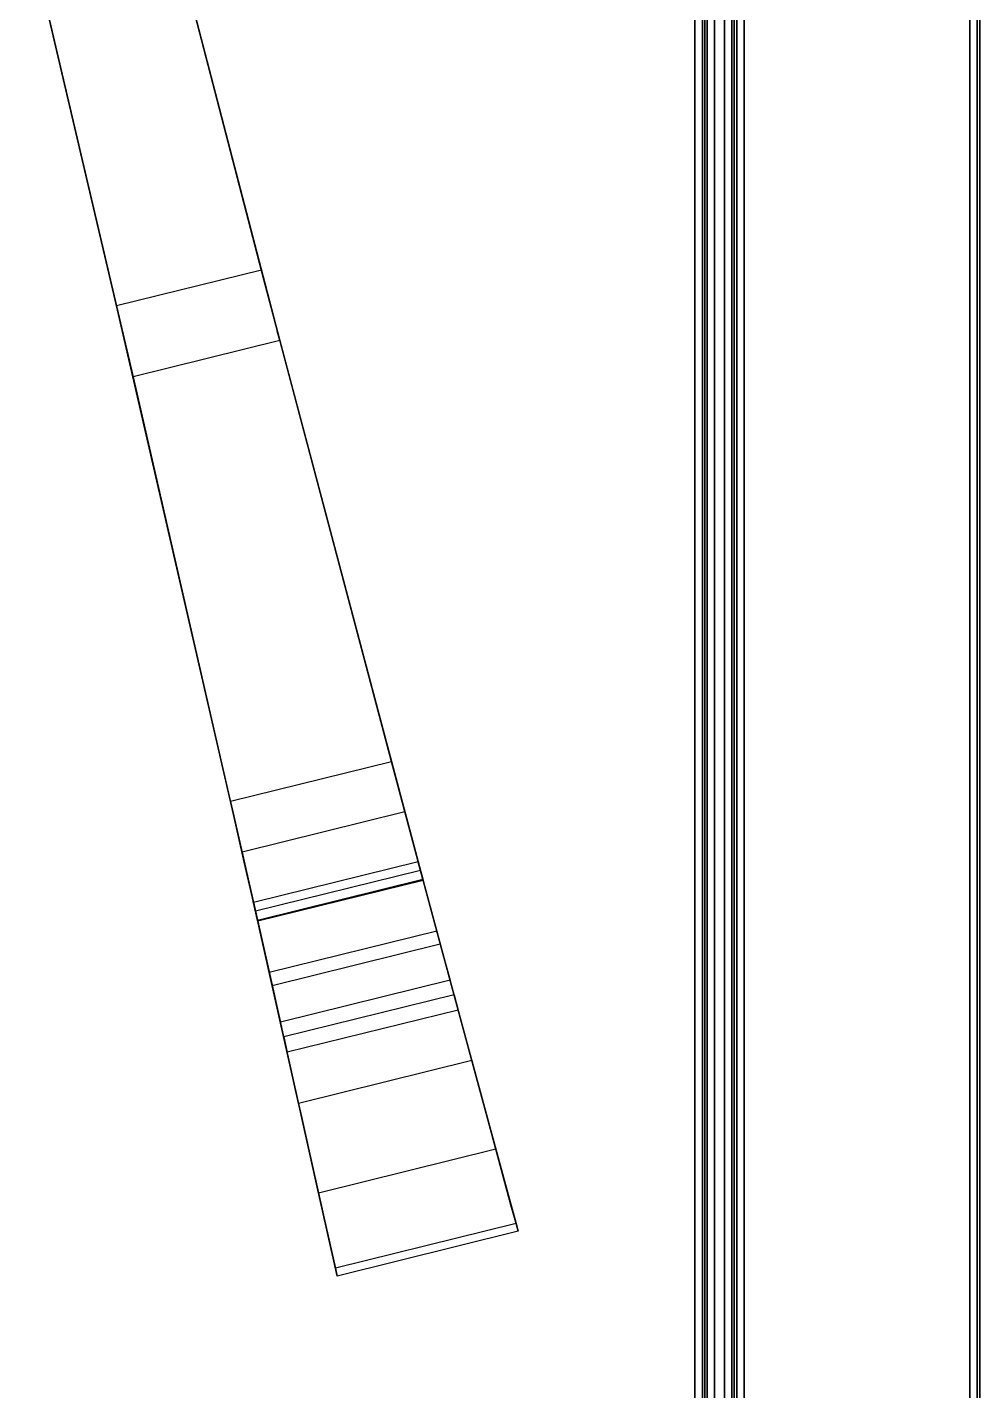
# Model space of a CAD drawing. Extents: x 11992 to 29481, y -6727 to 6811.
# Drawn here: x 15614.6 to 15711.6, y 697.3 to 836.1 of the extents above; entities that cross this region are included whole.
import ezdxf

# ---------------------------------------------------------------- set-up
doc = ezdxf.new("R2010")
doc.units = 0
doc.header["$MEASUREMENT"] = 0
doc.layers.get('0').update_dxf_attribs({"color": 8, "linetype": 'CONTINUOUS'})

msp = doc.modelspace()

# ---------------------------------------------------------------- linework, layer by layer
for p, q in [((15685.58, 1214.23, -2404.32), (15685.58, 630.6, -2404.32)), ((15685.58, 1214.23, -2404.56), (15685.58, 630.6, -2404.56)), ((15685.58, 1214.23, -2440.68), (15685.58, 630.6, -2440.68)), ((15685.58, 630.6, -2368.43), (15685.58, 1214.23, -2368.43)), ((15686.33, 1214.23, -2404.81), (15686.33, 630.6, -2404.81)), ((15686.33, 1214.23, -2368.68), (15686.33, 630.6, -2368.68)), ((15686.33, 630.6, -2440.43), (15686.33, 1214.23, -2440.43)), ((15686.33, 630.6, -2404.07), (15686.33, 1214.23, -2404.07)), ((15686.58, 630.6, -2439.68), (15686.58, 1214.23, -2439.68)), ((15686.58, 630.6, -2403.32), (15686.58, 1214.23, -2403.32)), ((15686.58, 1214.23, -2405.56), (15686.58, 630.6, -2405.56)), ((15686.58, 1214.23, -2369.43), (15686.58, 630.6, -2369.43)), ((15686.58, 1214.23, -52.17), (15686.58, 630.6, -52.17)), ((15686.58, 1214.23, -2439.43), (15686.58, 630.6, -2439.43)), ((15686.83, 630.6, -2440.18), (15686.83, 1214.23, -2440.18)), ((15686.83, 630.6, -51.42), (15686.83, 1214.23, -51.42)), ((15687.58, 630.6, -2440.43), (15687.58, 1214.23, -2440.43)), ((15687.58, 1214.23, -51.17), (15687.58, 630.6, -51.17)), ((15710.58, 1214.23, -51.17), (15710.58, 630.6, -51.17)), ((15710.58, 1214.23, -2440.43), (15710.58, 629.85, -2440.18)), ((15711.33, 1214.23, -2440.18), (15711.33, 630.6, -2440.18)), ((15711.33, 1214.23, -51.42), (15711.33, 630.6, -51.42)), ((15711.58, 630.6, -52.17), (15711.58, 1214.23, -52.17)), ((15711.58, 1214.23, -2439.43), (15711.58, 630.6, -2439.43)), ((15684.58, 631.6, -2404.32), (15684.58, 1213.23, -2404.32)), ((15684.58, 631.6, -2368.43), (15684.58, 1213.23, -2368.43)), ((15684.58, 631.6, -2440.68), (15684.58, 1213.23, -2440.68)), ((15684.58, 1213.23, -2404.56), (15684.58, 631.6, -2404.56)), ((15682.58, 633.6, -2368.93), (15682.58, 1211.23, -2368.93)), ((15682.58, 633.6, -2403.82), (15682.58, 1211.23, -2403.82)), ((15682.58, 633.6, -2440.18), (15682.58, 1211.23, -2440.18)), ((15682.58, 1211.23, -2405.07), (15682.58, 633.6, -2405.07)), ((15683.33, 633.6, -2439.93), (15683.33, 1211.23, -2439.93)), ((15683.33, 633.6, -2403.57), (15683.33, 1211.23, -2403.57)), ((15683.33, 1211.23, -2405.32), (15683.33, 633.6, -2405.32)), ((15683.33, 1211.23, -2369.18), (15683.33, 633.6, -2369.18)), ((15683.58, 633.6, -2439.18), (15683.58, 1211.23, -2439.18)), ((15683.58, 1211.23, -2369.93), (15683.58, 633.6, -2369.93)), ((15683.58, 633.6, -2402.82), (15683.58, 1211.23, -2402.82)), ((15683.58, 1211.23, -2439.68), (15683.58, 633.6, -2439.68)), ((15683.58, 1211.23, -2403.32), (15683.58, 633.6, -2403.32)), ((15683.58, 1211.23, -2406.07), (15683.58, 633.6, -2406.07)), ((15683.58, 633.6, -2405.56), (15683.58, 1211.23, -2405.56)), ((15683.58, 633.6, -2369.43), (15683.58, 1211.23, -2369.43)), ((15683.83, 1211.73, -2404.07), (15683.83, 633.1, -2404.07)), ((15683.83, 633.1, -2404.81), (15683.83, 1211.73, -2404.81)), ((15683.83, 633.1, -2368.68), (15683.83, 1211.73, -2368.68)), ((15683.83, 1211.73, -2440.43), (15683.83, 633.1, -2440.43)), ((15685.58, 1211.23, -1388.6), (15685.58, 640.07, -1388.6)), ((15685.58, 1211.23, -75.67), (15685.58, 640.07, -75.67)), ((15685.58, 1211.23, -51.67), (15685.58, 640.07, -51.67)), ((15685.58, 1211.23, -1412.6), (15685.58, 640.07, -1412.6)), ((15686.33, 1211.23, -75.42), (15686.33, 640.07, -75.42)), ((15686.33, 1211.23, -1388.85), (15686.33, 640.07, -1388.85)), ((15686.33, 1211.23, -51.92), (15686.33, 640.07, -51.92)), ((15686.33, 1211.23, -1412.35), (15686.33, 640.07, -1412.35)), ((15686.58, 1211.23, -52.67), (15686.58, 640.07, -52.67)), ((15686.58, 640.07, -74.67), (15686.58, 1211.23, -74.67)), ((15686.58, 1211.23, -1389.6), (15686.58, 640.07, -1389.6)), ((15686.58, 640.07, -1411.6), (15686.58, 1211.23, -1411.6)), ((15686.58, 1176.23, -75.17), (15686.58, 668.6, -75.17)), ((15686.58, 668.6, -2366.43), (15686.58, 1176.23, -2366.43)), ((15686.58, 668.6, -1411.61), (15686.58, 1176.23, -1411.61)), ((15686.58, 668.6, -1389.61), (15686.58, 1176.23, -1389.61)), ((15711.58, 1176.23, -2366.43), (15711.58, 668.6, -2366.43)), ((15711.58, 668.6, -1389.61), (15711.58, 1176.23, -1389.61)), ((15711.58, 1176.23, -1411.61), (15711.58, 668.6, -1411.61)), ((15711.58, 668.6, -75.17), (15711.58, 1176.23, -75.17)), ((15686.83, 1174.73, -2365.68), (15686.83, 670.1, -2365.68)), ((15686.83, 1174.73, -75.92), (15686.83, 670.1, -75.92)), ((15686.83, 670.1, -1388.86), (15686.83, 1174.73, -1388.86)), ((15686.83, 670.1, -1412.36), (15686.83, 1174.73, -1412.36)), ((15711.33, 670.1, -1388.86), (15711.33, 1174.73, -1388.86)), ((15711.33, 670.1, -2365.68), (15711.33, 1174.73, -2365.68)), ((15711.33, 670.1, -1412.36), (15711.33, 1174.73, -1412.36)), ((15711.33, 670.1, -75.92), (15711.33, 1174.73, -75.92)), ((15687.58, 1174.23, -76.17), (15687.58, 670.6, -76.17)), ((15687.58, 1174.23, -2365.43), (15687.58, 670.6, -2365.43)), ((15687.58, 1174.23, -1388.61), (15687.58, 670.6, -1388.61)), ((15687.58, 1174.23, -1412.61), (15687.58, 669.85, -1412.86)), ((15710.58, 1174.23, -76.17), (15710.58, 670.6, -76.17)), ((15710.58, 670.6, -1388.61), (15710.58, 1174.23, -1388.61)), ((15710.58, 670.6, -2365.43), (15710.58, 1174.23, -2365.43)), ((15710.58, 670.6, -1412.61), (15710.58, 1174.23, -1412.61)), ((15638.42, 811.36, -298.14), (15628.43, 849.87, -275.34)), ((15638.68, 810.36, -296.61), (15628.69, 848.86, -273.81)), ((15623.67, 807.72, -298.14), (15614.57, 846.44, -275.34)), ((15623.91, 806.7, -296.61), (15614.81, 845.43, -273.81)), ((15630.05, 843.57, -263.15), (15640.04, 805.15, -284.73)), ((15630.33, 842.49, -261.66), (15640.29, 804.2, -283.17)), ((15616.07, 840.11, -263.15), (15625.13, 801.46, -284.73)), ((15616.33, 839.03, -261.66), (15625.35, 800.51, -283.17)), ((15638.42, 811.36, -298.14), (15623.67, 807.72, -298.14)), ((15651.66, 761.31, -327.82), (15638.42, 811.36, -298.14)), ((15638.42, 811.36, -298.14), (15638.68, 810.36, -296.61)), ((15651.93, 760.3, -326.29), (15638.68, 810.36, -296.61)), ((15638.68, 810.36, -296.61), (15640.04, 805.15, -284.73)), ((15623.67, 807.72, -298.14), (15623.91, 806.7, -296.61)), ((15635.28, 757.26, -327.82), (15623.67, 807.72, -298.14)), ((15635.51, 756.24, -326.29), (15623.91, 806.7, -296.61)), ((15623.91, 806.7, -296.61), (15625.13, 801.46, -284.73)), ((15640.29, 804.2, -283.17), (15625.35, 800.51, -283.17)), ((15640.29, 804.2, -283.17), (15640.04, 805.15, -284.73)), ((15640.04, 805.15, -284.73), (15654.38, 751.14, -312.72)), ((15640.29, 804.2, -283.17), (15654.39, 751.12, -310.68)), ((15625.35, 800.51, -283.17), (15625.13, 801.46, -284.73)), ((15625.13, 801.46, -284.73), (15637.61, 747, -312.72)), ((15625.35, 800.51, -283.17), (15637.61, 746.98, -310.68)), ((15651.66, 761.31, -327.82), (15635.28, 757.26, -327.82)), ((15653.02, 756.2, -330.85), (15651.66, 761.31, -327.82)), ((15651.66, 761.31, -327.82), (15651.93, 760.3, -326.29)), ((15653.29, 755.19, -329.32), (15651.93, 760.3, -326.29)), ((15651.93, 760.3, -326.29), (15654.38, 751.14, -312.72)), ((15635.28, 757.26, -327.82), (15635.51, 756.24, -326.29)), ((15636.45, 752.1, -330.85), (15635.28, 757.26, -327.82)), ((15636.68, 751.08, -329.32), (15635.51, 756.24, -326.29)), ((15635.51, 756.24, -326.29), (15637.61, 747, -312.72)), ((15653.02, 756.2, -330.85), (15636.45, 752.1, -330.85)), ((15654.62, 750.24, -334.38), (15653.02, 756.2, -330.85)), ((15653.02, 756.2, -330.85), (15653.29, 755.19, -329.32)), ((15654.89, 749.23, -332.86), (15653.29, 755.19, -329.32)), ((15653.29, 755.19, -329.32), (15654.36, 751.22, -320.11)), ((15637.81, 746.09, -334.38), (15636.45, 752.1, -330.85)), ((15636.45, 752.1, -330.85), (15637.59, 747.08, -320.11)), ((15638.04, 745.07, -332.86), (15636.68, 751.08, -329.32)), ((15654.39, 751.12, -310.68), (15637.61, 746.98, -310.68)), ((15654.87, 749.31, -319.02), (15654.36, 751.22, -320.11)), ((15654.36, 751.22, -320.11), (15656.7, 742.52, -324.37)), ((15654.38, 751.14, -312.72), (15654.36, 751.22, -320.11)), ((15654.38, 751.14, -312.72), (15654.39, 751.12, -310.68)), ((15654.38, 751.14, -312.72), (15654.89, 749.25, -313.6)), ((15654.89, 749.23, -311.66), (15654.39, 751.12, -310.68)), ((15654.62, 750.24, -334.38), (15637.81, 746.09, -334.38)), ((15656.29, 744.06, -338.05), (15654.62, 750.24, -334.38)), ((15654.62, 750.24, -334.38), (15654.89, 749.23, -332.86)), ((15654.87, 749.31, -319.02), (15638.03, 745.15, -319.02)), ((15654.89, 749.25, -313.6), (15638.04, 745.09, -313.6)), ((15654.89, 749.23, -311.66), (15638.04, 745.07, -311.66)), ((15654.87, 749.31, -319.02), (15656.64, 742.75, -322.23)), ((15654.87, 749.31, -319.02), (15654.89, 749.25, -313.6)), ((15654.89, 749.23, -311.66), (15654.89, 749.25, -313.6)), ((15656.56, 743.05, -336.53), (15654.89, 749.23, -332.86)), ((15654.89, 749.23, -332.86), (15656.7, 742.52, -324.37)), ((15637.59, 747.08, -320.11), (15639.57, 738.28, -324.37)), ((15638.03, 745.15, -319.02), (15637.59, 747.08, -320.11)), ((15637.61, 747, -312.72), (15637.59, 747.08, -320.11)), ((15637.61, 747, -312.72), (15637.61, 746.98, -310.68)), ((15637.61, 747, -312.72), (15638.04, 745.09, -313.6)), ((15638.04, 745.07, -311.66), (15637.61, 746.98, -310.68)), ((15637.81, 746.09, -334.38), (15638.04, 745.07, -332.86)), ((15639.22, 739.84, -338.05), (15637.81, 746.09, -334.38)), ((15638.03, 745.15, -319.02), (15639.52, 738.51, -322.23)), ((15638.03, 745.15, -319.02), (15638.04, 745.09, -313.6)), ((15638.04, 745.07, -311.66), (15638.04, 745.09, -313.6)), ((15639.45, 738.82, -336.53), (15638.04, 745.07, -332.86)), ((15638.04, 745.07, -332.86), (15639.57, 738.28, -324.37)), ((15656.29, 744.06, -338.05), (15639.22, 739.84, -338.05)), ((15656.64, 742.75, -322.23), (15639.52, 738.51, -322.23)), ((15659.84, 730.89, -345.87), (15656.29, 744.06, -338.05)), ((15656.29, 744.06, -338.05), (15656.56, 743.05, -336.53)), ((15660.12, 729.88, -344.35), (15656.56, 743.05, -336.53)), ((15656.56, 743.05, -336.53), (15658.06, 737.5, -320.52)), ((15656.64, 742.75, -322.23), (15656.7, 742.52, -324.37)), ((15656.64, 742.75, -322.23), (15657.64, 739.06, -319.4)), ((15656.7, 742.52, -324.37), (15658.06, 737.5, -320.52)), ((15639.22, 739.84, -338.05), (15639.45, 738.82, -336.53)), ((15642.21, 726.53, -345.87), (15639.22, 739.84, -338.05)), ((15642.44, 725.51, -344.35), (15639.45, 738.82, -336.53)), ((15639.45, 738.82, -336.53), (15640.71, 733.21, -320.52)), ((15657.64, 739.06, -319.4), (15640.36, 734.79, -319.4)), ((15658.06, 737.5, -320.52), (15657.64, 739.06, -319.4)), ((15658.04, 737.57, -318.27), (15657.64, 739.06, -319.4)), ((15639.52, 738.51, -322.23), (15639.57, 738.28, -324.37)), ((15639.52, 738.51, -322.23), (15640.36, 734.79, -319.4)), ((15639.57, 738.28, -324.37), (15640.71, 733.21, -320.52)), ((15658.04, 737.57, -318.27), (15640.7, 733.29, -318.27)), ((15658.04, 737.57, -318.27), (15658.45, 736.03, -319.3)), ((15658.06, 737.5, -320.52), (15661.89, 723.35, -330.04)), ((15658.06, 737.5, -320.52), (15658.45, 736.03, -319.3)), ((15658.45, 736.03, -319.3), (15641.05, 731.73, -319.3)), ((15662.3, 721.86, -328.83), (15658.45, 736.03, -319.3)), ((15640.71, 733.21, -320.52), (15640.36, 734.79, -319.4)), ((15640.7, 733.29, -318.27), (15640.36, 734.79, -319.4)), ((15640.7, 733.29, -318.27), (15641.05, 731.73, -319.3)), ((15640.71, 733.21, -320.52), (15643.91, 718.91, -330.04)), ((15640.71, 733.21, -320.52), (15641.05, 731.73, -319.3)), ((15644.25, 717.4, -328.83), (15641.05, 731.73, -319.3)), ((15659.84, 730.89, -345.87), (15642.21, 726.53, -345.87)), ((15659.84, 730.89, -345.87), (15664.57, 713.51, -356.2)), ((15659.84, 730.89, -345.87), (15660.12, 729.88, -344.35)), ((15664, 715.62, -352.82), (15660.12, 729.88, -344.35)), ((15660.12, 729.88, -344.35), (15661.89, 723.35, -330.04)), ((15642.21, 726.53, -345.87), (15642.44, 725.51, -344.35)), ((15642.21, 726.53, -345.87), (15646.13, 708.95, -356.2)), ((15642.44, 725.51, -344.35), (15643.91, 718.91, -330.04)), ((15645.65, 711.08, -352.82), (15642.44, 725.51, -344.35)), ((15663.84, 716.17, -344.02), (15661.89, 723.35, -330.04)), ((15662.3, 721.86, -328.83), (15661.89, 723.35, -330.04)), ((15662.3, 721.86, -328.83), (15644.25, 717.4, -328.83)), ((15662.3, 721.86, -328.83), (15664.35, 714.3, -343.55)), ((15645.53, 711.64, -344.02), (15643.91, 718.91, -330.04)), ((15644.25, 717.4, -328.83), (15643.91, 718.91, -330.04)), ((15644.25, 717.4, -328.83), (15645.95, 709.75, -343.55)), ((15663.84, 716.17, -344.02), (15664, 715.62, -352.82)), ((15664.35, 714.3, -343.55), (15663.84, 716.17, -344.02)), ((15664.57, 713.51, -356.2), (15664, 715.62, -352.82)), ((15664.35, 714.3, -343.55), (15645.95, 709.75, -343.55)), ((15664.35, 714.3, -343.55), (15664.57, 713.51, -356.2)), ((15664.57, 713.51, -356.2), (15646.13, 708.95, -356.2)), ((15645.53, 711.64, -344.02), (15645.65, 711.08, -352.82)), ((15645.95, 709.75, -343.55), (15645.53, 711.64, -344.02)), ((15646.13, 708.95, -356.2), (15645.65, 711.08, -352.82)), ((15645.95, 709.75, -343.55), (15646.13, 708.95, -356.2))]:
    msp.add_line(p, q)

doc.saveas('drawing.dxf')
